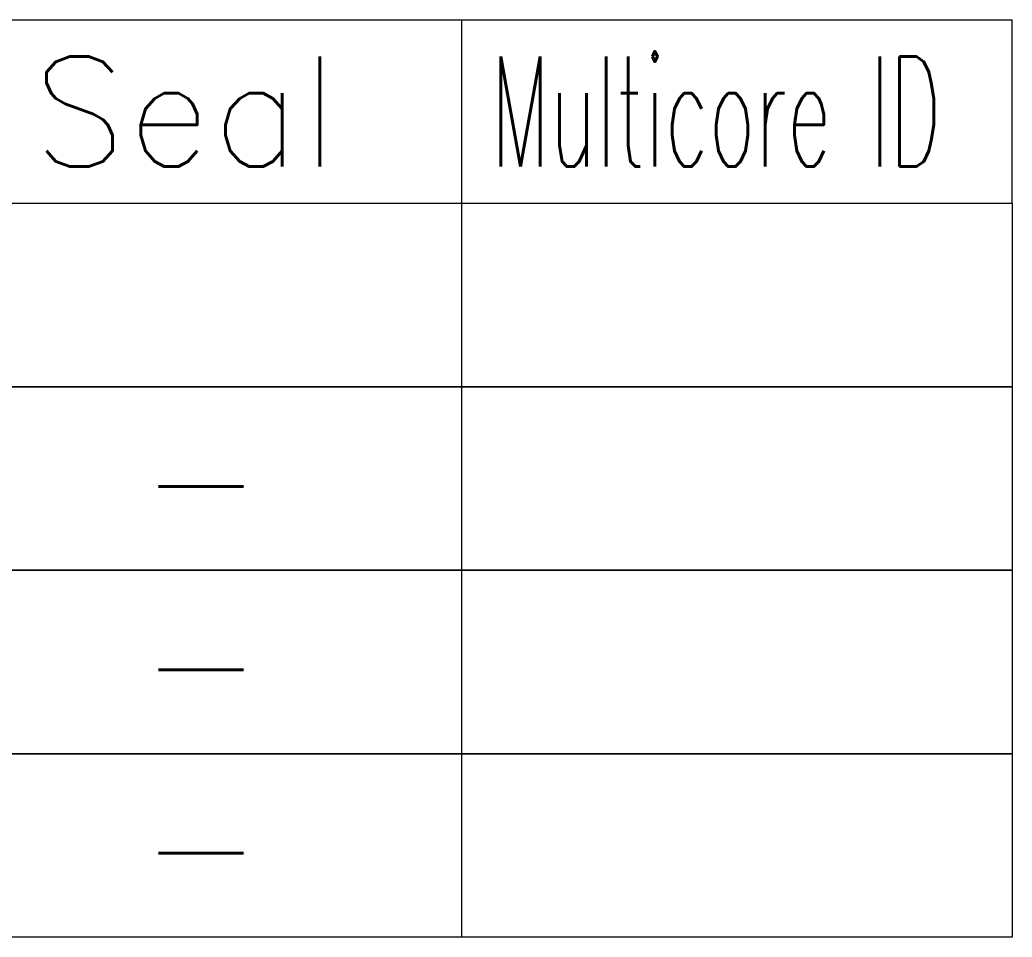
# Model space of a CAD drawing. Header units: inches. Extents: x 47316 to 59086, y 3141 to 11743.
# Drawn here: x 54596.95 to 54624, y 9947.17 to 9972.17 of the extents above; entities that cross this region are included whole.
import ezdxf

# ---------------------------------------------------------------- set-up
doc = ezdxf.new("R2010")
doc.units = ezdxf.units.IN
doc.header["$MEASUREMENT"] = 0
doc.styles.get("Standard").update_dxf_attribs({"font": ''})
doc.styles.get('Standard').set_extended_font_data('SimSun')

msp = doc.modelspace()

# ---------------------------------------------------------------- linework, layer by layer
at = {"color": 0, "linetype": 'Continuous', "lineweight": 15}
for p, q in [((54541.499, 9972.168), (54623.999, 9972.168)), ((54541.499, 9967.168), (54623.999, 9967.168))]:
    msp.add_line(p, q, dxfattribs=at)
at = {"color": 7, "linetype": 'Continuous', "lineweight": 15}
for p, q in [((54608.999, 9967.168), (54608.999, 9972.168)), ((54623.999, 9967.168), (54623.999, 9972.168))]:
    msp.add_line(p, q, dxfattribs=at)
at = {"color": 102, "linetype": 'Continuous', "lineweight": 15}
for p, q in [((54608.999, 9962.168), (54608.999, 9967.168)), ((54608.999, 9957.168), (54608.999, 9962.168)), ((54608.999, 9952.168), (54608.999, 9957.168)), ((54608.999, 9947.168), (54608.999, 9952.168))]:
    msp.add_line(p, q, dxfattribs=at)
at = {"color": 0, "linetype": 'Continuous', "lineweight": 15}
for points in [[(54541.499, 9962.168), (54541.499, 9967.168), (54623.999, 9967.168), (54623.999, 9962.168)], [(54541.499, 9957.168), (54541.499, 9962.168), (54623.999, 9962.168), (54623.999, 9957.168)], [(54541.499, 9952.168), (54541.499, 9957.168), (54623.999, 9957.168), (54623.999, 9952.168)], [(54541.499, 9947.168), (54541.499, 9952.168), (54623.999, 9952.168), (54623.999, 9947.168)]]:
    msp.add_lwpolyline(points, close=True, dxfattribs=at)

# ---------------------------------------------------------------- texts
at = {"color": 7, "linetype": 'Continuous', "lineweight": 15, "char_height": 3, "attachment_point": 1}
for s, insert, width in [('\\Fromans.shx;\\W1.0000000000;\\T1.0000000000;\\o\\lSeal', (54597.285, 9971.168), 9.28571), ('\\Fromans.shx;\\W0.5185185185;\\T1.0000000000;\\o\\lMulticore ID', (54609.795, 9971.168), 14)]:
    msp.add_mtext(s, dxfattribs=dict(at, insert=insert, width=width))
at = {"color": 140, "linetype": 'Continuous', "lineweight": 15, "char_height": 3, "width": 3.71429, "attachment_point": 1}
for insert in [(54600.213, 9961.168), (54600.213, 9956.168), (54600.213, 9951.168)]:
    msp.add_mtext('\\Fromans.shx;\\W1.0000000000;\\T1.0000000000;\\o\\l-', dxfattribs=dict(at, insert=insert))

doc.saveas('drawing.dxf')
